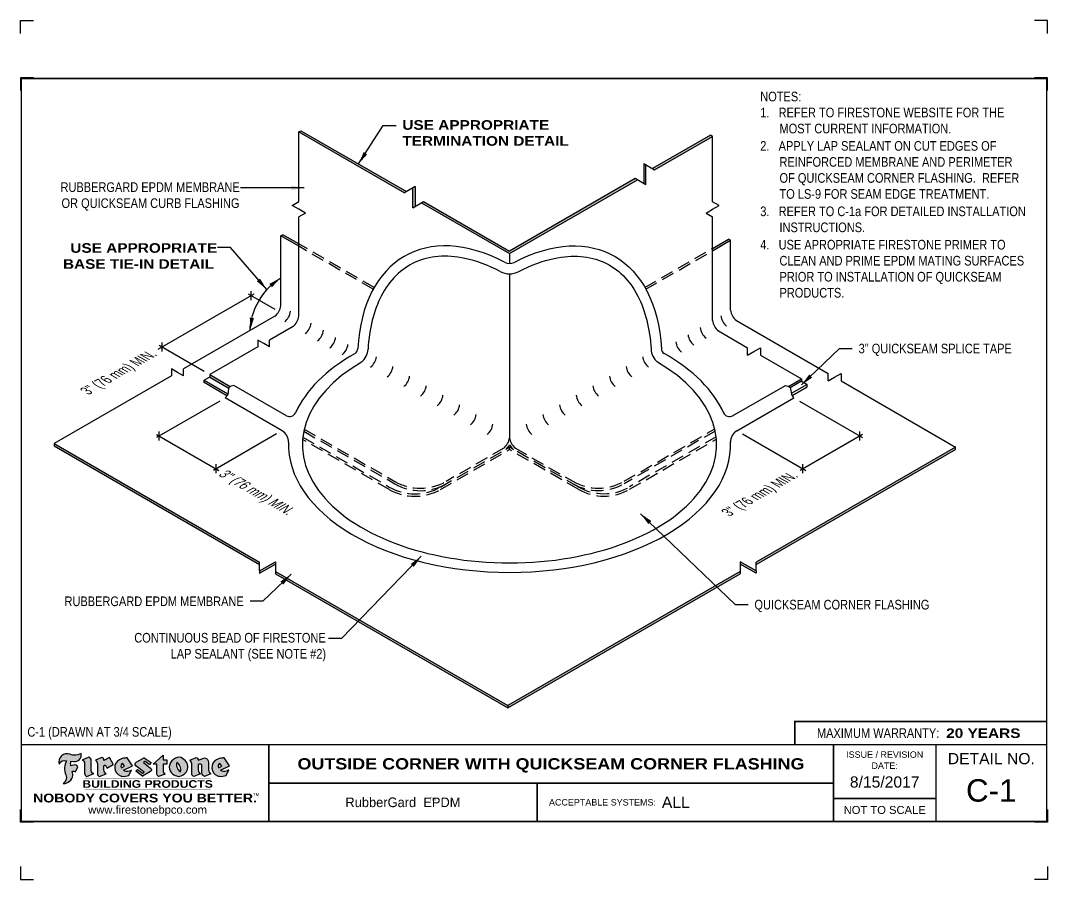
# Model space of a CAD drawing. Header units: inches. Extents: x 99.4 to 119.5, y -186.4 to -169.7.
import ezdxf
from ezdxf.enums import TextEntityAlignment as Align

# ---------------------------------------------------------------- set-up
doc = ezdxf.new("R2010")
doc.units = ezdxf.units.IN
doc.header["$MEASUREMENT"] = 0
doc.linetypes.add('HIDDEN', pattern=[0.375, 0.25, -0.125])
doc.layers.get('0').update_dxf_attribs({"linetype": 'CONTINUOUS'})
doc.layers.get('DEFPOINTS').update_dxf_attribs({"linetype": 'CONTINUOUS'})
for name, color, linetype in [('FSBP-ANNO-NOTE', 7, 'CONTINUOUS'), ('FSBP-MEMBRANE', 7, 'CONTINUOUS'), ('FSBP-SEALANTS', 1, 'CONTINUOUS'), ('FSBP-TTLB', 7, 'CONTINUOUS'), ('FSBP-TTLB-BORDER', 7, 'CONTINUOUS'), ('FSBP-TTLB-TEXT', 7, 'CONTINUOUS')]:
    doc.layers.add(name, color=color, linetype=linetype)
doc.styles.add('FSBP_ARIAL', font='arial.ttf')
doc.styles.add('FSBP_ARIAL_BOLD', font='')
doc.styles.add('FSBP_ARIAL_NAR', font='ARIALN.TTF')
doc.styles.add('FSBP_BANKGOTHIC', font='bgothm.ttf')
doc.styles.get('FSBP_ARIAL_BOLD').set_extended_font_data('Arial Black')
doc.dimstyles.new('FSBP-LEADER', dxfattribs={"dimtxt": 0.1875, "dimasz": 0.25, "dimexe": 0.0625, "dimexo": 0.125, "dimgap": 0.125, "dimtad": 0, "dimtih": 1, "dimtoh": 1, "dimdec": 4, "dimzin": 0, "dimdsep": 46, "dimlunit": 4, "dimtxsty": 'FSBP_ARIAL_NAR', "dimcen": 0.09375, "dimclrd": 256, "dimclre": 256, "dimclrt": 256, "dimadec": 0, "dimazin": 0, "dimtfac": 1, "dimtdec": 4, "dimtofl": 0, "dimtmove": 0, "dimatfit": 3, "dimfxl": 0, "dimtolj": 1, "dimtzin": 0, "dimlwd": -1, "dimlwe": -1, "dimarcsym": 0})

# ---------------------------------------------------------------- blocks, each defined once
blk = doc.blocks.new('TTLB-EPDM_1')
at = {"layer": 'FSBP-TTLB-TEXT'}
h = blk.add_hatch(color=1, dxfattribs=at)
edge = h.paths.add_edge_path()
edge.add_arc((1.037309769669573, -0.1982514792917306), 0.1319107607348553, 264.0410451462098, 370.3106169565175)
edge.add_arc((1.027551646585694, 0.1214293576525799), 0.3273056962876235, 270.05058356628535, 295.23459397187514, ccw=False)
edge.add_arc((1.022801957313345, -0.06680179986895154), 0.1391656561713503, 249.3281275763668, 272.0749124149863, ccw=False)
edge.add_line((0.9736743133014443, -0.1970076156048179), (0.9474927838574558, -0.1852745150568325))
edge.add_arc((0.8939498971398288, -0.3394262635682071), 0.1631857907024099, 70.84590087378872, 194.3325259843273)
edge.add_arc((0.8444260109029493, -0.4259936440910768), 0.1179914261095279, 70.96950098067128, 156.9641407594482, ccw=False)
edge.add_arc((1.153141409296894, -0.4684497516079468), 0.3110405457095052, 150.3231137483159, 203.2084295854517)
edge.add_arc((0.7562495500622943, -0.6412608153899899), 0.1218587156617311, 0.8849157075190988, 24.34668939894999, ccw=False)
edge.add_arc((0.7493781665697374, -0.6475258110744375), 0.1289731377238325, -58.36655102076742, 3.6216782311386737, ccw=False)
edge.add_arc((0.8256699029544474, -0.5792158350996106), 0.1783301886510354, 267.2205474105585, 354.1381621173521)
edge.add_arc((0.7903121048625305, -0.6011409294291745), 0.212787892960859, 0.9996158580669322, 21.00503380861244)
edge.add_arc((1.01880712263941, -0.5666691048185161), 0.05136395668415847, 40.82117713173261, 125.52727787225791, ccw=False)
edge.add_line((1.057676976260041, -0.5330924682126437), (1.102776947655911, -0.4308018311949837))
edge.add_arc((1.040858222524664, -0.4699705673995949), 0.07326744446031509, 32.31675181867256, 66.31481236598174)
edge.add_arc((1.032262518825329, -0.5063316993097662), 0.1102246948011782, 69.8179132332389, 125.254734720681)
edge.add_arc((1.127708877207287, -0.368959353531244), 0.1659710644737306, 164.1569669952081, 196.5811013160487, ccw=False)
edge.add_line((0.9680425188342383, -0.3236487780942383), (1.023615334387159, -0.3294494641845773))
h = blk.add_hatch(color=1, dxfattribs=at)
edge = h.paths.add_edge_path()
edge.add_line((1.275239419159561, -0.6223407783464694), (1.415345367376062, -0.5660418822574371))
edge.add_arc((1.421019305783958, -0.5090099247487757), 0.05731350411836949, 181.9717871001989, 264.31851000495806, ccw=False)
edge.add_line((1.363739737527226, -0.5109819325197265), (1.363412352251203, -0.3102363679013962))
edge.add_arc((1.294263659668751, -0.3103491388303989), 0.06914878453844908, 0.0934405599591014, 72.42834396969012)
edge.add_line((1.315139561173908, -0.2444268274366692), (1.186839444240604, -0.3024209471341379))
edge.add_arc((1.175246268095289, -0.3585110609420917), 0.05727567197445628, -0.017399788185912257, 78.322067691347, ccw=False)
edge.add_line((1.232521937428658, -0.3585284546236807), (1.232574268422297, -0.555126496687123))
edge.add_arc((1.305699496415486, -0.5558575689677219), 0.07312888236350451, 179.4272023230205, 245.3845503102953)
h = blk.add_hatch(color=1, dxfattribs=at)
edge = h.paths.add_edge_path()
edge.add_line((1.792026821926584, -0.3839679064720229), (1.722158956877934, -0.2518542302253621))
edge.add_arc((1.720119655279638, -0.2529327078887852), 0.002306916790721817, 27.87197133405656, 117.3766794470751)
edge.add_line((1.719058846382097, -0.250884159729182), (1.610638460368705, -0.3070279753467702))
edge.add_arc((1.547088841662962, -0.3061026658494403), 0.06355635479880145, 359.165808011073, 425.8793658831422)
edge.add_line((1.573061729235633, -0.2480956029480268), (1.446879247402876, -0.3051325108639702))
edge.add_arc((1.407812067100189, -0.370357133046621), 0.07602957263902092, -3.441403975725109, 59.07992244284969, ccw=False)
edge.add_line((1.483704536400296, -0.3749210150788969), (1.483704536400296, -0.5723838140635706))
edge.add_arc((1.54053746518044, -0.568254406115083), 0.05698275005415228, 184.1557352478595, 255.3066498366543)
edge.add_line((1.526084036778343, -0.6233736605654059), (1.657291340682093, -0.570650514527486))
edge.add_arc((1.688298576827198, -0.5021390388423987), 0.0752015358480571, 207.5160880841914, 245.649226723163, ccw=False)
edge.add_arc((1.721050197024907, -0.4914488168456328), 0.1093332836229113, 179.4823365255141, 204.5537900001094, ccw=False)
edge.add_line((1.611721375809452, -0.4904610114968335), (1.611721375809452, -0.4126404716788983))
edge.add_arc((1.628589765097195, -0.414159299036043), 0.01693662875851176, 28.356188110622725, 174.8549701683585, ccw=False)
edge.add_arc((1.627340435522395, -0.4197189881350504), 0.02111886817708033, 22.216893572439517, 40.10213956426492, ccw=False)
edge.add_line((1.646891420738257, -0.4117336534413738), (1.666638796144639, -0.4549750258192233))
edge.add_arc((1.668737246926742, -0.4540167099035481), 0.002306916790685496, 204.545128184284, 299.6323508190091)
edge.add_line((1.669877862091766, -0.4560219186518992), (1.791128135493295, -0.3870515928837648))
edge.add_line((1.791128135493295, -0.3870515928837648), (1.792026821926584, -0.3839679064720229))
h = blk.add_hatch(color=1, dxfattribs=at)
h.paths.add_polyline_path([(2.063388732080512, -0.2583237030618903, 0.02524281661523788), (2.025024361750752, -0.2610532129309178, 0.1213611957758757), (1.901773912052249, -0.3008158885520373, 0.6151668103976068), (1.93274136141747, -0.6099060679591872, 0.05306812109568645), (1.967936229862175, -0.617865745600497, 0.1150932231766138), (2.099126721549737, -0.5994933789882708), (2.151195569562105, -0.4944891916583316, -0.08755405562188731), (2.104230609512001, -0.5187113292177372, -0.265591761123442), (1.992692314386659, -0.5010701623316862), (2.165347897647223, -0.4141184325909109, 0.4518949533370738), (2.166222728871162, -0.4107679608846269)])
h.paths.add_polyline_path([(2.014217313945437, -0.4188965037300676), (1.951113654018855, -0.4515330109460507, -0.3720533890450154), (1.973177450672722, -0.3607130665457561)], flags=16)
h = blk.add_hatch(color=1, dxfattribs=at)
edge = h.paths.add_edge_path()
edge.add_arc((2.260407392426802, -0.3775796671688782), 0.04152450223225729, 123.20805433950699, 232.2027298779723, ccw=False)
edge.add_line((2.237665217914071, -0.3428366421988329), (2.393535971665983, -0.2540943745380986))
edge.add_arc((2.394677353533142, -0.2560991469722482), 0.002306916790741334, 55.64644466176611, 119.65426054492559, ccw=False)
edge.add_line((2.395979141996861, -0.2541946229174954), (2.531809646140459, -0.3470380726374032))
edge.add_arc((2.530468902927946, -0.3489153772789875), 0.002306916790700397, -42.731101238422525, 54.4661353739603, ccw=False)
edge.add_line((2.532163440279987, -0.3504807552658491), (2.498457913851155, -0.3869673252714421))
edge.add_arc((2.496763376499139, -0.3854019472845934), 0.002306916790672934, 233.7527076894875, 317.26889876138785, ccw=False)
edge.add_line((2.495399362263356, -0.38726241234572), (2.413849913492982, -0.3274738082119626))
edge.add_arc((2.412485899257181, -0.3293342732731342), 0.002306916790720064, 53.75270768979358, 124.4135619297835)
edge.add_line((2.41118211687575, -0.3274311136421062), (2.382933981293377, -0.346782838468144))
edge.add_arc((2.38423776367478, -0.3486859980991606), 0.002306916790694898, 124.4135619293799, 231.8459020253626)
edge.add_line((2.382812599816248, -0.3505000469010184), (2.519899969301207, -0.4581994452042721))
edge.add_arc((2.494247019847682, -0.4908523236374461), 0.04152450223225742, -55.21225898295222, 51.84590202520428, ccw=False)
edge.add_line((2.517938320565804, -0.5249552055672808), (2.364434947484597, -0.6179520922513717))
edge.add_arc((2.36323960192349, -0.6159790200102006), 0.002306916790726996, 233.2955624372927, 301.20872157023314, ccw=False)
edge.add_line((2.361860787187538, -0.6178285429225383), (2.231266621301074, -0.5204709167214361))
edge.add_arc((2.232647938930649, -0.5186232623475259), 0.002306916790697672, 135.5134179846393, 233.21798691998708, ccw=False)
edge.add_line((2.231002150870836, -0.5170067083764565), (2.262839375599356, -0.4845937328397696))
edge.add_arc((2.264485163659225, -0.4862102868108537), 0.002306916790748497, 53.0352839999411, 135.513417985369, ccw=False)
edge.add_line((2.265872365996302, -0.4843670465239001), (2.361834678328762, -0.5565872257804898))
edge.add_arc((2.363221880665761, -0.5547439854936304), 0.002306916790627066, 233.0352840000685, 302.2362632414394)
edge.add_line((2.36445241715569, -0.5566953042850713), (2.39428499383348, -0.5378823484768844))
edge.add_arc((2.393054457343549, -0.5359310296853765), 0.002306916790685166, 302.2362632406177, 412.2027298768422)
edge.add_line((2.394468296066179, -0.5341081404551886), (2.234958295420142, -0.4103916733127022))
h = blk.add_hatch(color=1, dxfattribs=at)
edge = h.paths.add_edge_path()
edge.add_line((2.763460561272041, -0.2072496393923444), (2.763460561272041, -0.2969520779963801))
edge.add_arc((2.765767478062699, -0.2969520779963943), 0.00230691679065842, 179.9999999996471, 269.9999999996471)
edge.add_line((2.765767478062685, -0.2992589947870528), (2.835417693520355, -0.2992589947870528))
edge.add_arc((2.835417693520355, -0.3015659115777538), 0.002306916790701052, 0, 90, ccw=False)
edge.add_line((2.837724610311056, -0.3015659115777538), (2.837724610311056, -0.3790761307453892))
edge.add_arc((2.83541769352037, -0.3790761307453749), 0.002306916790686842, 269.99999999964706, 359.99999999964706, ccw=False)
edge.add_line((2.835417693520355, -0.3813830475360618), (2.765767478062685, -0.3813830475360618))
edge.add_arc((2.765767478062699, -0.3836899643267202), 0.00230691679065842, 90.00000000035294, 180.0000000003529)
edge.add_line((2.763460561272041, -0.3836899643267344), (2.763460561272041, -0.5033995910642801))
edge.add_arc((2.836735953378943, -0.5071368822038516), 0.07337063740681413, 177.0802527808789, 245.3249543133826)
edge.add_line((2.806105814540615, -0.5738080530967267), (2.674529557384915, -0.6226036013049594))
edge.add_arc((2.708610405062069, -0.564298408791804), 0.06753517344606039, 177.0345319916277, 239.6926428024901, ccw=False)
edge.add_line((2.641165668230087, -0.560804539009709), (2.641165668230087, -0.3836899643267344))
edge.add_arc((2.638858751439429, -0.3836899643267202), 0.00230691679065842, 359.9999999996471, 449.999999999647)
edge.add_line((2.638858751439443, -0.3813830475360618), (2.572857950769389, -0.3813830475360618))
edge.add_line((2.572857950769389, -0.3813830475360618), (2.763460561272041, -0.2072496393923444))
h = blk.add_hatch(color=1, dxfattribs=at)
edge = h.paths.add_edge_path(flags=16)
edge.add_arc((2.940363509127394, -0.4847985213681437), 0.1684614578629418, 344.5558804047865, 417.0140046669545)
edge.add_arc((3.194458079644619, -0.3883534532477785), 0.1684614578629414, 164.5558804047864, 237.0140046669546)
edge = h.paths.add_edge_path()
edge.add_arc((3.069375116502199, -0.4399344555144872), 0.1828726885096673, 136.0914512150047, 191.213418978326)
edge.add_arc((3.064939550433406, -0.4318234379590333), 0.1803148804748503, 194.0167254156723, 240.6663730831859)
edge.add_arc((3.098047041778981, -0.3845058757092554), 0.2378525180183701, 239.2975390661776, 264.2889872773176)
edge.add_arc((3.04884478212623, -0.4190232383793012), 0.203760689247156, 277.1986764832036, 326.503572961274)
edge.add_arc((3.077739326803546, -0.4341046616465112), 0.171374865791709, 325.3768876809902, 406.3828327799087)
edge.add_arc((3.011839488065919, -0.4896144380417797), 0.2571945645850002, 44.28462553519766, 73.82901434867304)
edge.add_arc((3.117152499586992, -0.4983433120546693), 0.2579560664039132, 97.50292863483666, 134.1039137579027)
h = blk.add_hatch(color=1, dxfattribs=at)
edge = h.paths.add_edge_path()
edge.add_line((3.322690228557462, -0.5721896537377091), (3.322690228557462, -0.3749210150788969))
edge.add_arc((3.246797759257384, -0.3703571330465745), 0.076029572638996, 356.5585960242387, 419.0799224428129)
edge.add_line((3.285864939560099, -0.3051325108639702), (3.412047421392799, -0.2480956029480268))
edge.add_arc((3.386074533820159, -0.3061026658494941), 0.06355635479883807, 0.3962622833877276, 65.87936588318718, ccw=False)
edge.add_line((3.449629368605429, -0.3056631084210863), (3.580526418688805, -0.2593848434574539))
edge.add_arc((3.555744121700958, -0.3530904070730321), 0.09692726601172152, 2.366977007666776, 75.18615851992018, ccw=False)
edge.add_line((3.652588689330287, -0.3490873311063041), (3.652588689330287, -0.4883770011386872))
edge.add_arc((3.761877549389556, -0.4914934052703811), 0.1093332836229047, 178.3666365323574, 204.5537900000422)
edge.add_arc((3.729125929191727, -0.5021836272670953), 0.07520153584796169, 207.5160880841711, 245.2240541443093)
edge.add_line((3.697611150971852, -0.5704631245385627), (3.572585913552643, -0.6207021253773775))
edge.add_arc((3.59534718600759, -0.5526356419907701), 0.07177131519198746, 180.3328587115751, 251.51018566665869, ccw=False)
edge.add_line((3.523577081955409, -0.5530525936986663), (3.523577081955409, -0.4153032515383615))
edge.add_arc((3.486319529276879, -0.4148773504126441), 0.0372599868942854, 359.3450650296066, 449.0500281941028)
edge.add_arc((3.482769874121713, -0.4419622099033496), 0.06447454900600783, 86.29402372314017, 119.8211331593848)
edge.add_line((3.450707067966732, -0.3860252459975726), (3.450707067966732, -0.4904610114968335))
edge.add_arc((3.560035889182251, -0.491448816845647), 0.1093332836229751, 179.4823365255069, 204.5537900001023)
edge.add_arc((3.527284268984408, -0.5021390388424952), 0.07520153584796385, 207.5160880841699, 245.6492267231416)
edge.add_line((3.496277032839316, -0.570650514527486), (3.365069728935509, -0.6233736605654059))
edge.add_arc((3.37950248606194, -0.5682868177318081), 0.05694615642555727, 183.9298782390169, 255.318496325343, ccw=False)
h = blk.add_hatch(color=1, dxfattribs=at)
h.paths.add_polyline_path([(3.957695472291277, -0.2583237030618903, 0.02524281661523822), (3.919331101961575, -0.2610532129309178, 0.1085638477195505), (3.807890832595604, -0.2939221658134414, 0.6425897848490651), (3.827048101628293, -0.6099060679591872, 0.05306812109569052), (3.862242970072884, -0.617865745600497, 0.1150932231766133), (3.993433461760503, -0.5994933789882708), (4.045502309772871, -0.4944891916583316, -0.08755405562189084), (3.998537349722767, -0.5187113292177372, -0.2655917611234366), (3.886999054597368, -0.5010701623316862), (4.059654637857989, -0.4141184325909109, 0.4518949533370731), (4.060529469081928, -0.4107679608846269)])
h.paths.add_polyline_path([(3.90852405415626, -0.4188965037300676), (3.845420394229677, -0.4515330109460507, -0.3720533890450147), (3.867484190883488, -0.3607130665457561)], flags=16)
at = {"layer": 'DEFPOINTS', "linetype": 'Continuous', "ltscale": 1.75}
for points in [[(-0.015625, 13.88083333333333), (-0.015625, 14.13083333333333), (0.234375, 14.13083333333333)], [(20.01562500000003, 13.88083333333333), (20.01562500000003, 14.13083333333333), (19.76562500000003, 14.13083333333333)], [(-0.015625, -2.380833333333342), (-0.015625, -2.630833333333342), (0.234375, -2.630833333333342)], [(20.01562500000003, -2.380833333333342), (20.01562500000003, -2.630833333333342), (19.76562500000003, -2.630833333333342)]]:
    blk.add_lwpolyline(points, dxfattribs=at)
at = {"layer": 'DEFPOINTS', "color": 1}
for points in [[(0.234375, 13.015625), (-0.015625, 13.015625), (-0.015625, 12.765625)], [(20.015625, 12.765625), (20.015625, 13.015625), (19.765625, 13.015625)], [(0.234375, -1.515625), (-0.015625, -1.515625), (-0.015625, -1.265625)], [(20.015625, -1.265625), (20.015625, -1.515625), (19.765625, -1.515625)]]:
    blk.add_lwpolyline(points, dxfattribs=at)
at = {"layer": 'FSBP-TTLB', "const_width": 0.03125}
blk.add_lwpolyline([(15.09028770518938, 0), (20, 0), (20, 0.4512598240669945), (15.09028770518938, 0.4512598240669945)], close=True, dxfattribs=at)
for points in [[(0, 0), (0, -1.5), (20, -1.5), (20, 0), (0, 0)], [(4.825208527206769, 0), (4.825208527206769, -0.75)], [(15.84028770518938, 0), (15.84028770518938, -1.5)], [(17.84110496735593, 0), (17.84110496735593, -1.5)], [(20, 0), (20, -1.5)], [(4.825208527206769, -0.75), (15.84028770518938, -0.75)], [(4.825208527206769, -0.75), (4.825208527206769, -1.5)], [(15.84028770518938, -1.048740175933006), (17.84110496735593, -1.048740175933006)]]:
    blk.add_lwpolyline(points, dxfattribs=at)
at = {"layer": 'FSBP-TTLB-BORDER', "const_width": 0.03125}
blk.add_lwpolyline([(20, 0), (20, 13), (0, 13), (0, 0)], dxfattribs=at)
at = {"layer": 'FSBP-TTLB-TEXT', "color": 1}
blk.add_line((0.7358432058323388, -0.379822754145593), (0.7358432058323388, -0.379822754145593), dxfattribs=at)
for points in [[(1.023615323725323, -0.3294494630716969, 0.5000510906601082), (1.167090420776901, -0.1746414942047778, -0.1103304102359608), (1.027840608309816, -0.2058762110801382, -0.09957876667165425), (0.9736743133014443, -0.1970076156048179), (0.9474927838574558, -0.1852745150568325, 0.5978159689075124), (0.7358432058323388, -0.379822754145593, -0.3938834584182213), (0.8828996422548698, -0.3144510229727047, 0.2349406564350952), (0.86727108227484, -0.5910237178633082, -0.1027304183841549), (0.8780937320133262, -0.6393788197974146, -0.2772692352614086), (0.8170223912655956, -0.7573362346216896, 0.3985429150902959), (1.003067614090241, -0.5974286950643517, 0.0875124847930418), (0.9889600163401155, -0.5248671157293501, -0.3874031597924062), (1.057676976260041, -0.5330924682126437), (1.102776947655911, -0.4308018311949837, 0.1494423498871741), (1.07029056398062, -0.4028746979725923, 0.2467195073738216), (0.9686394281704906, -0.4163228904100862, -0.1424285161541127), (0.9680425188342383, -0.3236487780942383), (1.023615334387159, -0.3294494641845773)], [(2.166222728871162, -0.4107679608846269), (2.063388732080512, -0.2583237030618903, 0.02524281661523788), (2.025024361750752, -0.2610532129309178, 0.1085638477195265), (1.913584092384895, -0.2939221658134414, 0.6425897848491228), (1.93274136141747, -0.6099060679591872, 0.05306812109568648), (1.967936229862175, -0.617865745600497, 0.1150932231766137), (2.099126721549737, -0.5994933789882708), (2.151195569562105, -0.4944891916583316, -0.0875540556218873), (2.104230609512001, -0.5187113292177372, -0.2655917611234418), (1.992692314386659, -0.5010701623316862), (2.165347897647223, -0.4141184325909109)], [(2.763460561272041, -0.2072496393923444), (2.763460561272041, -0.2969520779963801, 0.4142135623730958), (2.765767478062685, -0.2992589947870528), (2.835417693520355, -0.2992589947870528, -0.414213562373095), (2.837724610311056, -0.3015659115777538), (2.837724610311056, -0.3790761307453892, -0.4142135623730938), (2.835417693520355, -0.3813830475360618), (2.765767478062685, -0.3813830475360618, 0.4142135623730958), (2.763460561272041, -0.3836899643267344), (2.763460561272041, -0.5033995910642801, 0.3068985753588853), (2.806105814540615, -0.5738080530967267), (2.674529557384915, -0.6226036013049594, -0.2804194150632976), (2.641165668230087, -0.560804539009709), (2.641165668230087, -0.3836899643267344, 0.414213562373095), (2.638858751439443, -0.3813830475360618), (2.572857950769389, -0.3813830475360618), (2.763460561272041, -0.2072496393923444)], [(4.060529469081928, -0.4107679608846269), (3.957695472291277, -0.2583237030618903, 0.02524281661523788), (3.919331101961575, -0.2610532129309178, 0.1085638477195265), (3.807890832595604, -0.2939221658134414, 0.6425897848491228), (3.827048101628293, -0.6099060679591872, 0.05306812109568648), (3.862242970072884, -0.617865745600497, 0.1150932231766137), (3.993433461760503, -0.5994933789882708), (4.045502309772871, -0.4944891916583316, -0.0875540556218873), (3.998537349722767, -0.5187113292177372, -0.2655917611234418), (3.886999054597368, -0.5010701623316862), (4.059654637857989, -0.4141184325909109)], [(4.059654637857989, -0.4141184325909109, 0.4518949533370731), (4.060529469081928, -0.4107679608846269, 0.4518949533370731)]]:
    blk.add_lwpolyline(points, format="xyb", dxfattribs=at)
for points in [[(1.275239419159561, -0.6223407783464694), (1.415345367376062, -0.5660418822574371, -0.3756100036733062), (1.363739737527226, -0.5109819325197265), (1.363412352251203, -0.3102363679013962, 0.3265360292958048), (1.315139561173908, -0.2444268274366692), (1.186839444240604, -0.3024209471341379, -0.3557863980845349), (1.232521937428658, -0.3585284546236807), (1.232574268422297, -0.555126496687123, 0.2960110723418457)], [(1.792026821926584, -0.3839679064720229), (1.722158956877934, -0.2518542302253621, 0.4116839150163434), (1.719058846382097, -0.250884159729182), (1.610638460368705, -0.3070279753467702, 0.2996033003794034), (1.573061729235633, -0.2480956029480268), (1.446879247402876, -0.3051325108639702, -0.2797757560995365), (1.483704536400296, -0.3749210150788969), (1.483704536400296, -0.5723838140635706, 0.320828638474519), (1.526084036778343, -0.6233736605654059), (1.657291340682093, -0.570650514527486, -0.1679398621276611), (1.621603752698661, -0.5368819723450571, -0.1098333365370753), (1.611721375809452, -0.4904610114968335), (1.611721375809452, -0.4126404716788983, -0.743334502655012), (1.64349420176768, -0.4061152228778298, -0.07819791644735608), (1.646891420738257, -0.4117336534413738), (1.666638796144639, -0.4549750258192233, 0.4404648714563479), (1.669877862091766, -0.4560219186518992), (1.791128135493295, -0.3870515928837648)], [(1.951113654018855, -0.4515330109460507), (2.014217313945437, -0.4188965037300676), (1.973177450672722, -0.3607130665457561, 0.3720533890450154)], [(2.234958295420142, -0.4103916733127022, -0.5150044486718882), (2.237665217914071, -0.3428366421988329), (2.393535971665983, -0.2540943745380986, -0.2867822934100265), (2.395979141996861, -0.2541946229174954), (2.531809646140459, -0.3470380726374032, -0.4515027974650387), (2.532163440279987, -0.3504807552658491), (2.498457913851155, -0.3869673252714421, -0.3814439164929681), (2.495399362263356, -0.38726241234572), (2.413849913492982, -0.3274738082119626, 0.3184718635035665), (2.41118211687575, -0.3274311136421062), (2.382933981293377, -0.346782838468144, 0.5064094529656681), (2.382812599816248, -0.3505000469010184), (2.519899969301207, -0.4581994452042721, -0.5043597839115849), (2.517938320565804, -0.5249552055672808), (2.364434947484597, -0.6179520922513717, -0.3053163970316367), (2.361860787187538, -0.6178285429225383), (2.231266621301074, -0.5204709167214361, -0.4541703869768119), (2.231002150870836, -0.5170067083764565), (2.262839375599356, -0.4845937328397696, -0.3762644290664977), (2.265872365996302, -0.4843670465239001), (2.361834678328762, -0.5565872257804898, 0.3114700032088108), (2.36445241715569, -0.5566953042850713), (2.39428499383348, -0.5378823484768844, 0.520381097387146), (2.394468296066179, -0.5341081404551886)], [(2.937624918725987, -0.3131105398334029, 0.2452625673097023), (2.889993533867141, -0.4754966266250307, 0.2064059665179019), (2.976604338974084, -0.5890186876871866, 0.1094800500670344), (3.074378098474654, -0.6211778035979165, 0.2185147641853038), (3.218764944843201, -0.5314757029352819, 0.3689489483072479), (3.195959963110113, -0.3100352223135445, 0.1296305888694145), (3.0834694040758, -0.242595816912754, 0.1610736375384317)], [(3.10274193015772, -0.5296595419651595, 0.3271311138286319), (3.032079658614293, -0.3434924326507627, 0.3271311138286322)], [(3.322690228557462, -0.5721896537377091), (3.322690228557462, -0.3749210150788969, 0.2797757560995341), (3.285864939560099, -0.3051325108639702), (3.412047421392799, -0.2480956029480268, -0.2937618496109166), (3.449629368605429, -0.3056631084210863), (3.580526418688805, -0.2593848434574539, -0.3288760160581939), (3.652588689330287, -0.3490873311063041), (3.652588689330287, -0.4883770011386872, 0.114762897203527), (3.662431105063263, -0.536926560769686, 0.166032965990522), (3.697611150971852, -0.5704631245385627), (3.572585913552643, -0.6207021253773775, -0.3209557512194564), (3.523577081955409, -0.5530525936986663), (3.523577081955409, -0.4153032515383615, 0.4127061514896111), (3.48693727661589, -0.3776224848030694, 0.1473421876160361), (3.450707067966732, -0.3860252459975726), (3.450707067966732, -0.4904610114968335, 0.1098333365370753), (3.460589444855941, -0.5368819723450855, 0.1679398621276611), (3.496277032839316, -0.570650514527486), (3.365069728935509, -0.6233736605654059, -0.3219729545308964), (3.322690228557462, -0.5721896537377091, 29.1476284739)], [(3.845420394229677, -0.4515330109460507), (3.90852405415626, -0.4188965037300676), (3.867484190883488, -0.3607130665457561, 0.3720533890450154)]]:
    blk.add_lwpolyline(points, format="xyb", close=True, dxfattribs=at)
at = {"layer": 'FSBP-TTLB-TEXT'}
for points, const_width in [([(1.233926579809207, -0.6584455781731435), (3.691229482685259, -0.6584455781731577)], 0.0078125), ([(10.06152282927678, -0.75), (10.06152282927678, -1.5)], 0.03125), ([(1.233926579809207, -0.8761560960495984), (3.691229482685259, -0.8761560960495842)], 0.0078125)]:
    blk.add_lwpolyline(points, dxfattribs=dict(at, const_width=const_width))
at = {"layer": 'FSBP-TTLB-TEXT', "color": 1}
for centre, start, end in [((1.789987520328282, -0.3850463841354355), 299.6323508193319, 27.87197133380463), ((2.164310260790558, -0.412058050385383), 296.7304547840455, 34.00233684987403)]:
    blk.add_arc(centre, 0.00230691679068068, start, end, dxfattribs=at)
at = {"layer": 'FSBP-TTLB-TEXT', "style": 'FSBP_ARIAL_NAR'}
blk.add_text('MAXIMUM WARRANTY:', height=0.1875, dxfattribs=at).set_placement((17.90516569312837, 0.2256299120335257), align=Align.MIDDLE_RIGHT)
at = {"layer": 'FSBP-TTLB-TEXT'}
for s, height, style, p in [('ISSUE / REVISION', 0.125, 'FSBP_ARIAL', (16.84069633627263, -0.1938496373466023)), ('DETAIL NO.', 0.21875, 'FSBP_ARIAL', (18.92055248367797, -0.2724398367368792)), ('DATE:', 0.125, 'FSBP_ARIAL', (16.84069633627263, -0.409973105348854)), ('www.firestonebpco.com', 0.15625, 'FSBP_ARIAL', (2.462578031247233, -1.268657306740124)), ('RubberGard  EPDM', 0.1875, 'FSBP_BANKGOTHIC', (7.443365678241776, -1.125)), ('TM', 0.0625, 'FSBP_BANKGOTHIC', (8.023397742165457, -1.062518816683806)), ('NOT TO SCALE', 0.15625, 'FSBP_ARIAL', (16.84069633627263, -1.274370087966503))]:
    blk.add_text(s, height=height, dxfattribs=dict(at, style=style)).set_placement(p, align=Align.MIDDLE_CENTER)
at = {"layer": 'FSBP-TTLB-TEXT', "lineweight": 18, "style": 'FSBP_ARIAL_BOLD'}
blk.add_text('BUILDING PRODUCTS', height=0.1484375, dxfattribs=at).set_placement((2.462578031247233, -0.7673008371113639), align=Align.MIDDLE_CENTER)
at = {"layer": 'FSBP-TTLB-TEXT', "color": 1}
for s, height, style, p in [('NOBODY COVERS YOU BETTER.', 0.171875, 'FSBP_ARIAL_BOLD', (2.412604263603384, -1.041650450587369)), ('TM', 0.0625, 'FSBP_BANKGOTHIC', (4.576671173373001, -0.9725745042934193))]:
    blk.add_text(s, height=height, dxfattribs=dict(at, style=style)).set_placement(p, align=Align.MIDDLE_CENTER)
at = {"layer": 'FSBP-TTLB-TEXT', "style": 'FSBP_ARIAL'}
blk.add_text('ACCEPTABLE SYSTEMS:', height=0.125, dxfattribs=at).set_placement((10.29281281591562, -1.125), align=Align.MIDDLE_LEFT)
at = {"layer": 'FSBP-TTLB-TEXT'}
for tag, height, style, p in [('MAXIMUM_WARRANTY', 0.1875, 'FSBP_ARIAL_BOLD', (18.03987100774941, 0.2240244307510579)), ('ACCPT_SYSTEMS', 0.21875, 'FSBP_ARIAL', (12.49438170418193, -1.125))]:
    blk.add_attdef(tag, text='', height=height, dxfattribs=dict(at, style=style)).set_placement(p, align=Align.MIDDLE_LEFT)
for tag, height, style, p in [('DETAIL_DESCP_LINE_1', 0.21875, 'FSBP_ARIAL_BOLD', (10.33118450231211, -0.3736318192489421)), ('ISSUE_REV_DATE', 0.21875, 'FSBP_ARIAL', (16.84069633627263, -0.7282559425942452)), ('DETAIL_NUMBER', 0.4375, 'FSBP_ARIAL', (18.91941590748775, -0.8931630692489421))]:
    blk.add_attdef(tag, text='', height=height, dxfattribs=dict(at, style=style)).set_placement(p, align=Align.MIDDLE_CENTER)

msp = doc.modelspace()

# ---------------------------------------------------------------- hatches: boundary and pattern name
at = {"layer": 'FSBP-MEMBRANE'}
h = msp.add_hatch(color=256, dxfattribs=at)
h.paths.add_polyline_path([(108.9856482960158, -174.1730871039882), (107.3097133429022, -173.2054856076638), (107.2691184020998, -173.2289231076638), (108.9856482960159, -174.2199621039881), (111.479494158645, -172.7801395238816), (111.4388992178427, -172.7567020238817)])
h.paths.add_polyline_path([(111.606633472616, -172.8535434410275), (111.6472284134184, -172.8769809410275), (111.6472284134184, -172.6832981067359), (111.6472284134184, -172.4896152724444), (111.606633472616, -172.4661777724444)])
h.paths.add_polyline_path([(111.7743677273894, -172.5630191895902), (111.8149626681918, -172.5864566895902), (112.9462665190949, -171.9332981067359), (112.9056715782925, -171.9098606067359)])
h.paths.add_polyline_path([(107.1419790881288, -172.9149613562265), (107.1013841473264, -172.9383988562265), (107.1013841473264, -173.132081690518), (107.1013841473264, -173.3257645248095), (107.1419790881288, -173.3023270248095)])
h.paths.add_polyline_path([(104.9157605151776, -171.8233362981497), (104.8751655743752, -171.8467737981497), (106.9336498925529, -173.0352402733723), (106.9742448333554, -173.0118027733723)])
for points in [[(104.8751655743752, -174.0789195465071), (104.8751655743752, -174.0320445465071), (104.5639376948904, -173.8523570465072), (104.5233427540879, -173.8757945465072)], [(113.2980893393822, -173.9623188550931), (113.2574943985798, -173.9388813550931), (112.9462665190949, -174.118568855093), (112.946266519095, -174.165443855093)]]:
    msp.add_hatch(color=256, dxfattribs=at).paths.add_polyline_path(points)
h = msp.add_hatch(color=256, dxfattribs=at)
edge = h.paths.add_edge_path()
edge.add_line((103.1370298496311, -176.5824326750761), (103.1370298496311, -176.6293076750761))
edge.add_line((103.1370298496311, -176.6293076750761), (103.5088560277343, -176.8439816190958))
edge.add_spline(control_points=[(103.5088560277336, -176.8439816190971), (103.510523142692, -176.8405023572563), (103.5176044267423, -176.828502203689), (103.5289858237552, -176.8196781257876), (103.5387500958527, -176.8143659673711)], knot_values=[0.06583075985335092, 0.06583075985335092, 0.06583075985335092, 0.06583075985335092, 0.0787711346895673, 0.1132069202003327, 0.1132069202003327, 0.1132069202003327, 0.1132069202003327], degree=3, periodic=0)
edge.add_line((103.5387500958527, -176.8143659673711), (103.1370298496311, -176.5824326750761))
h = msp.add_hatch(color=256, dxfattribs=at)
edge = h.paths.add_edge_path()
edge.add_line((114.6797231367739, -176.7131304999388), (114.6797231367739, -176.6662554999386))
edge.add_line((114.6797231367738, -176.6662554999386), (114.4275929663594, -176.8118229216982))
edge.add_spline(control_points=[(114.4275929663594, -176.8118229216982), (114.4395178708262, -176.8176064773215), (114.4515191420775, -176.826123277307), (114.4591448214364, -176.8378719019109), (114.4602672194177, -176.8398334329045)], knot_values=[0.06014672811645703, 0.06014672811645703, 0.06014672811645703, 0.06014672811645703, 0.1002665453641163, 0.107936871351246, 0.107936871351246, 0.107936871351246, 0.107936871351246], degree=3, periodic=0)
edge.add_line((114.4602672194155, -176.8398334329009), (114.6797231367738, -176.7131304999388))
h = msp.add_hatch(color=256, dxfattribs=at)
h.paths.add_polyline_path([(104.4200466095407, -180.4219096826585), (104.4200466095407, -180.4687846826585), (108.9527334198624, -183.0857326327501), (108.9527334198624, -183.03885763275)])
h.paths.add_polyline_path([(104.4200466095407, -180.2813649368852), (104.4200466095407, -180.2344899368853), (104.1098240712931, -180.4135970028512), (104.1098240712931, -180.4604720028512)])
h.paths.add_polyline_path([(100.101630783486, -177.9286711430131), (100.101630783486, -177.9755461430132), (104.1098240712931, -180.2896776166926), (104.1098240712931, -180.2428026166926)])
h.paths.add_polyline_path([(113.4854202301841, -180.4687846826586), (113.4854202301841, -180.4219096826585), (108.9527334198624, -183.03885763275), (108.9527334198624, -183.0857326327501)])
h.paths.add_polyline_path([(113.485420230184, -180.2344899368853), (113.4854202301841, -180.2813649368852), (113.7956427684317, -180.4604720028512), (113.7956427684317, -180.4135970028512)])
h.paths.add_polyline_path([(117.6868864338312, -178.0430670389918), (117.6868864338312, -177.9961920389918), (113.7956427684317, -180.2428026166925), (113.7956427684317, -180.2896776166925)])

# ---------------------------------------------------------------- linework, layer by layer
at = {"layer": 'FSBP-ANNO-NOTE'}
for p, q in [((104.0003906961378, -175.0113680350764), (102.1227446810224, -176.0954274673457)), ((104.4150895786148, -175.3132945465072), (103.8921375206647, -175.0113680350764)), ((103.9462641084012, -175.1310063827247), (103.9462641084013, -174.9542296874281)), ((103.0287766741581, -176.5199326750761), (102.1540017959204, -176.0148811636452)), ((102.2081283836569, -176.1345195112935), (102.2081283836569, -175.9577428159969)), ((103.3321195376651, -177.0992788883694), (102.0996565532684, -177.8108417241767)), ((114.6391770575808, -177.0992788883694), (115.8716400419774, -177.8108417241767)), ((102.0996565532684, -177.7483417241767), (103.3169127870518, -178.4511249384243)), ((102.1537831410049, -177.867980071825), (102.1537831410049, -177.6912033765283)), ((104.4411225959755, -177.739562102617), (103.2086596115788, -178.4511249384243)), ((113.5301739992703, -177.739562102617), (114.762636983667, -178.4511249384243)), ((115.8716400419774, -177.7483417241767), (114.654383808194, -178.4511249384243)), ((115.8175134542409, -177.867980071825), (115.8175134542409, -177.6912033765283)), ((103.2627861993154, -178.5082632860726), (103.2627861993154, -178.331486590776)), ((114.7085103959304, -178.5082632860726), (114.7085103959304, -178.331486590776))]:
    msp.add_line(p, q, dxfattribs=at)
for points in [[(104.5233427540879, -174.6937407158599, 0, 0.08203125, 0), (104.3246414706813, -174.8453969600199, 0.08203125, 0.08203125, 0)], [(103.9257906377431, -175.7207914217256, 0, 0.08203125, 0), (103.9597751480374, -175.4731487972035, 0.08203125, 0.08203125, 0)]]:
    msp.add_lwpolyline(points, format="xyseb", dxfattribs=at)
at = {"layer": 'FSBP-ANNO-NOTE', "extrusion": (0, 0, -1)}
msp.add_ellipse((104.516506144695, -175.3797416647805), major_axis=(0.4176989407177826, 0.7234757875909127), ratio=0.5773502691896758, start_param=3.926990816999116, end_param=5.509360840329163, dxfattribs=at)
at = {"layer": 'FSBP-MEMBRANE'}
for p, q in [((104.8751655743752, -171.8467737981497), (104.9157605151776, -171.8233362981497)), ((104.8751655743752, -171.8467737981497), (106.9336498925529, -173.0352402733723)), ((104.8751655743752, -173.2054465038271), (104.8751655743752, -171.8467737981497)), ((104.9157605151776, -171.8233362981497), (106.9742448333554, -173.0118027733723)), ((112.9056715782925, -171.9098606067359), (111.7743677273894, -172.5630191895902)), ((111.8149626681918, -172.5864566895902), (112.9462665190949, -171.9332981067359)), ((112.9462665190949, -171.9332981067359), (112.9056715782925, -171.9098606067359)), ((112.9462665190949, -173.2088184040529), (112.9462665190949, -171.9332981067359)), ((111.606633472616, -172.4661777724444), (111.8149626681918, -172.5864566895902)), ((111.606633472616, -172.4661777724444), (111.606633472616, -172.8535434410275)), ((111.6472284134184, -172.8769809410275), (111.6472284134184, -172.4896152724444)), ((111.4388992178427, -172.7567020238817), (108.9856482960158, -174.1730871039881)), ((108.9856482976229, -174.2199621030603), (111.4794941586449, -172.7801395238817)), ((111.6472284134184, -172.8769809410275), (111.4388992178427, -172.7567020238817)), ((107.1419790881288, -172.9149613562265), (106.9336498925529, -173.0352402733723)), ((107.1013841473264, -173.3257645248095), (107.1013841473264, -172.9383988562265)), ((107.1419790881288, -172.9149613562265), (107.1419790881288, -173.3023270248096)), ((104.7456273610831, -173.2802354261417), (104.8751655743752, -173.2054465038271)), ((107.1013841473264, -173.3257645248095), (107.3097133429022, -173.2054856076638)), ((107.2691184020998, -173.2289231076638), (108.9856482976229, -174.219962104916)), ((107.3097133429023, -173.2054856076638), (108.9856482960158, -174.1730871039882)), ((113.07352999834, -173.282294008053), (112.9462665190949, -173.2088184040529)), ((104.8751655743752, -173.3550243484563), (104.7456273610831, -173.2802354261417)), ((105.0047037876673, -173.4298132707708), (104.8751655743752, -173.3550243484563)), ((105.0047037876673, -173.4298132707708), (104.8751655743752, -173.5046021930854)), ((112.8190030398498, -173.4292452160534), (112.9462665190949, -173.3557696120532)), ((112.8190030398498, -173.4292452160534), (112.946266519095, -173.5027208200535)), ((112.9462665190949, -173.3557696120532), (113.07352999834, -173.282294008053)), ((104.8751655743751, -175.4409216564227), (104.8751655743752, -173.5046021930854)), ((112.9462665190949, -175.5274459668648), (112.9462665190949, -173.5027208200535)), ((104.5233427540879, -173.8757945465072), (104.5639376948903, -173.8523570465072)), ((104.8751655743752, -174.032044546507), (104.5639376948903, -173.8523570465072)), ((104.5233427540879, -175.2377966564226), (104.5233427540879, -173.8757945465072)), ((104.8751655743752, -174.0789195465071), (104.5233427540879, -173.8757945465072)), ((112.946266519095, -174.118568855093), (113.2574943985798, -173.9388813550931)), ((112.9462665190949, -174.165443855093), (113.2980893393822, -173.9623188550931)), ((113.2980893393822, -173.9623188550931), (113.2574943985798, -173.9388813550931)), ((113.2980893393822, -175.3243209528871), (113.2980893393822, -173.9623188550931)), ((104.4101792892281, -175.4411295034064), (102.6233141832711, -176.4727765533362)), ((104.7620021095154, -175.6442545034063), (104.3056097945372, -175.907752729315)), ((113.4112528058496, -175.5276538129206), (115.198117910199, -176.5593008619222)), ((113.059429975794, -175.7307788072807), (113.6255136127821, -176.0576073474796)), ((104.0765719252326, -176.0399878048127), (103.1370298496311, -176.5824326750761)), ((104.1910908598849, -175.9738702670638), (104.0765719252326, -175.907752729315)), ((104.0765719252326, -175.907752729315), (104.0765719252326, -176.0399878048127)), ((104.3056097945372, -176.0399878048127), (104.1910908598849, -175.9738702670638)), ((104.3056097945372, -176.0399878048127), (104.3056097945372, -175.907752729315)), ((113.6255136127821, -176.2047538362334), (113.6255136127821, -176.0576073474796)), ((113.7529462101206, -176.1311805918565), (113.880378807459, -176.0576073474796)), ((113.880378807459, -176.0576073474796), (113.8803788074591, -176.2047538362334)), ((113.6255136127821, -176.2047538362334), (113.7529462101206, -176.1311805918565)), ((113.8803788074591, -176.2047538362335), (114.6797231367738, -176.6662554999386)), ((102.5087952486188, -176.538894091085), (102.3942763139665, -176.4727765533362)), ((102.3942763139665, -176.4727765533362), (102.3942763139665, -176.6050116288338)), ((102.6233141832711, -176.6050116288338), (102.6233141832711, -176.4727765533362)), ((102.3942763139665, -176.6050116288338), (100.1016307834859, -177.9286711430132)), ((102.6233141832711, -176.6050116288338), (102.5087952486188, -176.538894091085)), ((103.1370298496311, -176.6293076750761), (103.0287766741581, -176.6918076750761)), ((103.1370298496311, -176.5824326750761), (103.1370298496311, -176.6293076750761)), ((103.1370298496311, -176.6293076750761), (103.5088560277241, -176.8439816190898)), ((114.6797231367739, -176.6662554999386), (114.6797231367739, -176.7131304999388)), ((115.198117910199, -176.7064473506759), (115.198117910199, -176.5593008619222)), ((115.198117910199, -176.7064473506759), (115.3255505075375, -176.632874106299)), ((115.3255505075375, -176.632874106299), (115.4529831048759, -176.5593008619222)), ((115.4529831048759, -176.5593008619222), (115.452983104876, -176.7064473506759)), ((103.0287766741581, -176.6918076750761), (103.4903279606516, -176.958284434578)), ((103.0287766741581, -176.7386826750763), (103.0287766741581, -176.6918076750761)), ((103.4734945144677, -176.9954406398925), (103.0287766741581, -176.7386826750763)), ((114.6797231367738, -176.7131304999388), (114.4602672194459, -176.8398334328833)), ((114.7879763122469, -176.7756304999388), (114.4798195692093, -176.9535448784841)), ((114.4953111091725, -176.9914758337163), (114.7879763122469, -176.8225054999388)), ((114.6797231367738, -176.7131304999388), (114.7879763122469, -176.7756304999388)), ((114.7879763122469, -176.8225054999388), (114.7879763122469, -176.7756304999388)), ((115.452983104876, -176.7064473506759), (117.6868864338312, -177.9961920389918)), ((100.101630783486, -177.9286711430132), (104.1098240712931, -180.2428026166926)), ((100.101630783486, -177.9286711430132), (100.101630783486, -177.9755461430132)), ((100.101630783486, -177.9755461430132), (104.1098240712931, -180.2896776166926)), ((117.6868864338312, -177.9961920389918), (113.7956427684316, -180.2428026166925)), ((113.7956427684316, -180.2896776166926), (117.6868864338312, -178.0430670389919)), ((117.6868864338312, -178.0430670389919), (117.6868864338312, -177.9961920389918)), ((104.1098240712931, -180.4135970028512), (104.4200466095407, -180.2344899368853)), ((104.1098240712931, -180.4135970028512), (104.1098240712931, -180.2428026166926)), ((104.4200466095407, -180.2344899368853), (104.4200466095407, -180.4687846826583)), ((113.7956427684317, -180.4135970028512), (113.485420230184, -180.2344899368853)), ((113.485420230184, -180.2344899368853), (113.4854202301841, -180.4687846826583)), ((113.7956427684317, -180.4135970028512), (113.7956427684317, -180.2428026166926)), ((104.1098240712931, -180.4604720028511), (104.4200466095407, -180.2813649368852)), ((104.1098240712931, -180.4135970028512), (104.1098240712931, -180.4604720028511)), ((104.4200466095407, -180.4219096826585), (108.9527334198624, -183.03885763275)), ((104.4200466095407, -180.4687846826585), (108.9527334198624, -183.0857326327501)), ((113.4854202301841, -180.4219096826585), (108.9527334198624, -183.03885763275)), ((108.9527334198624, -183.0857326327501), (113.4854202301841, -180.4687846826586)), ((113.7956427684317, -180.4604720028511), (113.485420230184, -180.2813649368852)), ((113.7956427684317, -180.4135970028512), (113.7956427684317, -180.4604720028511)), ((108.9527334198624, -183.03885763275), (108.9527334198624, -183.0857326327501))]:
    msp.add_line(p, q, dxfattribs=at)
at = {"layer": 'FSBP-MEMBRANE', "linetype": 'HIDDEN'}
for p, q in [((106.3458810761023, -174.8811625373304), (104.8751655743752, -174.032044546507)), ((106.3260990879151, -174.9166164011255), (104.8751655743752, -174.0789195465071)), ((111.6254155183457, -174.8811625359349), (112.946266519095, -174.118568855093)), ((111.6451975065614, -174.9166163997134), (112.9462665190949, -174.165443855093)), ((104.9806678722056, -177.6468575836978), (106.7475125712712, -178.6669458463197)), ((111.2191049098087, -178.664244361668), (112.989744804169, -177.6419649451926)), ((106.6392593957983, -178.8231958463197), (104.9492604034826, -177.8474744731762)), ((104.9535501120853, -177.8030761375925), (106.6392593879536, -178.7763208463196)), ((104.971598067913, -177.6884961297481), (106.7475125712711, -178.7138208463197)), ((112.9989409494905, -177.683530548216), (111.2191049259025, -178.7111193616681)), ((113.017349467531, -177.7979023853699), (111.3273580986889, -178.7736193583394)), ((111.327358090775, -178.8204943616681), (113.0217848492572, -177.8422166165363)), ((107.6392593879536, -178.7763208463196), (108.9856482976229, -177.9989828514172)), ((107.6392593957982, -178.8231958463197), (108.985648297623, -178.0458578514175)), ((108.8724848327634, -178.0174428083164), (107.7475125712712, -178.6669458463198)), ((110.3273581019116, -178.7736193602001), (108.9856482976229, -177.9989828514172)), ((108.985648297623, -178.0458578514175), (108.985648297623, -177.9989828514173)), ((110.327358090775, -178.8204943616681), (108.985648297623, -178.0458578514175)), ((109.0988117624835, -178.017442808317), (110.2191049098087, -178.664244361668))]:
    msp.add_line(p, q, dxfattribs=at)
at = {"layer": 'FSBP-MEMBRANE', "linetype": 'Continuous'}
for p, q in [((108.9856482976229, -174.2199621030602), (108.9856482976229, -174.4153770517657)), ((108.9856482976229, -174.6159966701125), (108.9856482976229, -177.8141099613342)), ((103.1370298496311, -176.5824326750761), (103.5387500958527, -176.8143659673711)), ((114.4275929663594, -176.8118229216983), (114.6797231367739, -176.6662554999386))]:
    msp.add_line(p, q, dxfattribs=at)
at = {"layer": 'FSBP-MEMBRANE'}
for centre, start, end in [((104.2160745794368, -175.1999453049168), 308.8270629757095, 352.9773026118837), ((104.4066125992286, -175.3099524819344), 308.8270629757095, 352.9773026118837), ((104.5678973997241, -175.4030703049167), 308.8270629757095, 352.9773026118837), ((113.414819495849, -175.3964767914485), 187.0226973881164, 231.1729370242905), ((113.6053575156408, -175.2864696144309), 187.0226973881164, 231.1729370242905), ((104.8074219831838, -175.5413598876546), 308.8270629757095, 352.9773026118837), ((113.0140101102863, -175.6278841980968), 187.0226973881164, 231.1729370242905), ((113.253534693746, -175.4895946153588), 187.0226973881164, 231.1729370242905), ((105.0469465666435, -175.6796494703925), 308.8270629757095, 352.9773026118837), ((105.2864711501032, -175.8179390531305), 308.8270629757095, 352.9773026118837), ((112.7744855268266, -175.7661737808347), 187.0226973881164, 231.1729370242905), ((105.5259957335629, -175.9562286358684), 308.8270629757095, 352.9773026118837), ((112.5349609433669, -175.9044633635726), 187.0226973881164, 231.1729370242905), ((106.0803039108861, -176.1983681299593), 308.8270629757095, 352.9773026118837), ((111.8909926843597, -176.1983681299593), 187.0226973881164, 231.1729370242905), ((106.4050634373968, -176.3858681298007), 308.8270629757095, 352.9773026118837), ((111.566233157849, -176.3858681298007), 187.0226973881164, 231.1729370242905), ((106.7298229639075, -176.5733681296422), 308.8270629757095, 352.9773026118837), ((111.2414736313383, -176.5733681296422), 187.0226973881164, 231.1729370242905), ((107.0545824904183, -176.7608681294836), 308.8270629757095, 352.9773026118837), ((110.9167141048275, -176.7608681294836), 187.0226973881164, 231.1729370242905), ((107.379342016929, -176.948368129325), 308.8270629757095, 352.9773026118837), ((110.5919545783168, -176.948368129325), 187.0226973881164, 231.1729370242905), ((107.7041015434397, -177.1358681291665), 308.8270629757095, 352.9773026118837), ((110.2671950518061, -177.1358681291665), 187.0226973881164, 231.1729370242905), ((108.0288610699504, -177.3233681290079), 308.8270629757095, 352.9773026118837), ((109.9424355252954, -177.3233681290079), 187.0226973881164, 231.1729370242905), ((108.3536205964611, -177.5108681288493), 308.8270629757095, 352.9773026118837), ((109.6176759987847, -177.5108681288493), 187.0226973881164, 231.1729370242905), ((108.678380122972, -177.7762586098269), 308.8270629757095, 352.9773026118837), ((109.2929164722741, -177.7762586098269), 187.0226973881164, 231.1729370242905), ((108.7163890583159, -177.8011891407743), 308.8270629757095, 330.4268451668339), ((109.2549075369302, -177.8011891407743), 209.5731548331662, 231.1729370242905)]:
    msp.add_arc(centre, 0.3095907879188919, start, end, dxfattribs=at)
at = {"layer": 'FSBP-MEMBRANE', "linetype": 'HIDDEN'}
for centre, start, end in [((107.2475125712712, -177.8009204425353), 239.9999999999965, 299.9999999999993), ((110.7191049098087, -177.7982189578836), 240.0000000000005, 300.0000000000028), ((107.1392593879536, -177.9102954425352), 239.999999999999, 300.0000000000011), ((107.1392593957982, -177.9571704425353), 240.0000000000027, 299.9999999999949), ((107.2475125712711, -177.8477954425353), 239.9999999999997, 300.0000000000016), ((110.7191049259025, -177.8450939578836), 239.9999999999946, 300.0000000000006), ((110.8273580986889, -177.907593954555), 240.0000002132132, 299.9999999999993), ((110.827358090775, -177.9544689578837), 239.9999999999988, 300.0000000000006)]:
    msp.add_arc(centre, 1, start, end, dxfattribs=at)
at = {"layer": 'FSBP-SEALANTS'}
for p, q in [((104.6340903937693, -177.385722300954), (103.6056514254283, -176.7919527857372)), ((113.3372062014765, -177.385722300954), (114.3656451698174, -176.7919527857372)), ((104.5493757714486, -177.6770621026171), (103.4403727131381, -177.0367788883694)), ((113.4219208237972, -177.6770621026171), (114.5309238821077, -177.0367788883694))]:
    msp.add_line(p, q, dxfattribs=at)
for centre, radius, start, end in [((108.9856482976228, -174.2278770517657), 0.1875, 242.2467134447849, 297.7532865552228), ((108.9856482976229, -174.2277766300967), 0.3882200400158342, 242.2545050743518, 297.7454949256163), ((105.899964491594, -176.0684097207068), 0.125, 305.0018766492554, 356.4764707763836), ((105.8692839719635, -176.0668821453016), 0.3563362693612264, 310.289708911858, 356.6877417808597), ((112.1020126232823, -176.0668821453016), 0.3563362693612264, 183.3122582191404, 229.7102910881419), ((112.0713599883733, -176.0689011518343), 0.125, 183.5235292236164, 234.9981233507446), ((104.6965903937693, -177.2774691254809), 0.125, 239.9999999999922, 335.8816896422635), ((113.2747062014765, -177.2774691254809), 0.125, 204.1183103577365, 300.0000000000078), ((104.4243757714486, -177.8935684535632), 0.25, 358.0156010720076, 60.00000000002208), ((113.5469208237971, -177.8935684535632), 0.25, 119.9999999999779, 181.9843989279924)]:
    msp.add_arc(centre, radius, start, end, dxfattribs=at)
for centre, major_axis, ratio, start_param, end_param in [((108.9391775772783, -177.8846600935761), (-1.970468124697094, 3.630175255115986), 0.59386762076968, -0.7265191477277442, 0.7649319401132336), ((108.9856482976229, -177.9521078514172), (-4.312285645886301, 7.703742201915657e-05), 0.5775645929812524, -0.796886494910521, -0.2530246549385125), ((108.9856482976229, -177.9521078514172), (4.312490546177259, 0.0006829273398602657), 0.5772651575124671, 6.533399458021353, 7.080028099447944), ((108.9856482976229, -177.9521078514172), (4.040670437750997, 0.0008681052975634347), 0.5706350814071807, 2.366186618388225, 4.712266384062546), ((108.9856482976229, -177.9521078514172), (-4.039717243106593, 4.463977105177942e-05), 0.5707697480519119, 1.570802633927139, 3.91664158438261), ((108.9856482976229, -177.9521078514172), (-4.312285645886301, 7.703742201915657e-05), 0.5775645929812524, -0.0199985477524275, 1.570806644777272), ((108.9856482976229, -177.9521078514172), (4.312443689603583, 0.002360483461022272), 0.5775432821976568, 4.712072853052169, 6.306156504790729)]:
    msp.add_ellipse(centre, major_axis=major_axis, ratio=ratio, start_param=start_param, end_param=end_param, dxfattribs=at)
at = {"layer": 'FSBP-SEALANTS', "extrusion": (0, 0, -1)}
msp.add_ellipse((109.0321190179673, -177.8846600935761), major_axis=(1.970468124697093, 3.630175255115986), ratio=0.59386762076968, start_param=-0.7265191477275879, end_param=0.7650782777843878, dxfattribs=at)
at = {"layer": 'FSBP-SEALANTS'}
for points, knots in [([(108.8049144250087, -174.5713607781009), (108.568808858923, -174.4471882007611), (108.3359253115212, -174.3609440204928), (107.7489784806, -174.2360969888977), (107.4195657796828, -174.2661296872698), (106.8698894921356, -174.5155734898013), (106.6438530694831, -174.7363100193319), (106.3381211129711, -175.3305385080636), (106.2479143712423, -175.6845420407583), (106.2250249738029, -176.0874704058539)], [-0.726518079938592, -0.726518079938592, -0.726518079938592, -0.726518079938592, -0.4694196594846064, -0.4694196594846064, -0.04238324742408733, -0.04238324742408733, 0.3846531646364317, 0.3846531646364317, 0.7649319401132336, 0.7649319401132336, 0.7649319401132336, 0.7649319401132336]), ([(109.1663821703355, -174.5713607780491), (109.4024877363875, -174.4471882007371), (109.6353712837552, -174.3609440204863), (110.2223181146458, -174.2360969888977), (110.551730815563, -174.2661296872698), (111.1014071031102, -174.5155734898013), (111.3274435257627, -174.7363100193319), (111.6331754822747, -175.3305385080636), (111.7233822240035, -175.6845420407583), (111.7462716214429, -176.0874704058539)], [-0.7265180799028881, -0.7265180799028881, -0.7265180799028881, -0.7265180799028881, -0.4694196594846064, -0.4694196594846064, -0.04238324742408733, -0.04238324742408733, 0.3846531646364317, 0.3846531646364317, 0.7649319401132336, 0.7649319401132336, 0.7649319401132336, 0.7649319401132336])]:
    msp.add_open_spline(points, degree=3, knots=knots, dxfattribs=at)
for points in [[(103.6056514254283, -176.7919527857372), (103.5147123360121, -176.8341838422644), (103.4883032442828, -176.9651912899314), (103.4403727131381, -177.0367788883694)], [(114.3656451698174, -176.7919527857372), (114.4565842592336, -176.8341838422644), (114.4829933509629, -176.9651912899314), (114.5309238821077, -177.0367788883694)]]:
    msp.add_spline(points, degree=3, dxfattribs=at)

# ---------------------------------------------------------------- block references
msp.add_blockref('TTLB-EPDM_1', (99.46270113045523, -183.8038428898482)).add_auto_attribs({'DETAIL_DESCP_LINE_1': 'OUTSIDE CORNER WITH QUICKSEAM CORNER FLASHING', 'ACCPT_SYSTEMS': 'ALL', 'ISSUE_REV_DATE': '8/15/2017', 'DETAIL_NUMBER': 'C-1', 'MAXIMUM_WARRANTY': '20 YEARS'})

# ---------------------------------------------------------------- texts
at = {"layer": 'DEFPOINTS', "style": 'FSBP_ARIAL_NAR'}
msp.add_text('C-1 (DRAWN AT 3/4 SCALE)', height=0.1875, dxfattribs=at).set_placement((99.57985848452961, -183.5538428898482), align=Align.MIDDLE_LEFT)
at = {"layer": 'FSBP-ANNO-NOTE', "style": 'FSBP_ARIAL_NAR'}
for s, p in [('3" QUICKSEAM SPLICE TAPE', (115.7947811797795, -176.0735989733138)), ('QUICKSEAM CORNER FLASHING', (113.7626007531717, -181.0716891323955))]:
    msp.add_text(s, height=0.1875, dxfattribs=at).set_placement(p, align=Align.MIDDLE_LEFT)
at = {"layer": 'FSBP-ANNO-NOTE', "style": 'FSBP_ARIAL_NAR', "oblique": 329.9999999999999}
for p in [(102.081524160457, -176.1192261459902), (114.5872897358325, -178.4898617191633)]:
    msp.add_text('3" (76 mm) MIN.', height=0.1875, rotation=30.00000000000054, dxfattribs=at).set_placement(p, align=Align.MIDDLE_RIGHT)
at = {"layer": 'FSBP-ANNO-NOTE', "style": 'FSBP_ARIAL_NAR', "oblique": 30}
msp.add_text('3" (76 mm) MIN.', height=0.1875, rotation=329.9999999999994, dxfattribs=at).set_placement((103.3399539383794, -178.4644277533457), align=Align.MIDDLE_LEFT)
at = {"layer": 'FSBP-ANNO-NOTE', "style": 'FSBP_ARIAL_NAR'}
msp.add_text('RUBBERGARD EPDM MEMBRANE', height=0.1875, dxfattribs=at).set_placement((103.8005003713806, -181.0061198992508), align=Align.MIDDLE_RIGHT)
at = {"layer": 'FSBP-ANNO-NOTE', "char_height": 0.1875, "attachment_point": 1}
for s, width, gutter_width, heights, insert, style in [('NOTES:\\P1.   REFER TO FIRESTONE WEBSITE FOR THE                \\P{\\W6.27837; }MOST CURRENT INFORMATION.\\P{\\H0.08333x; \\P}2.   APPLY LAP SEALANT ON CUT EDGES OF \\P{\\W6.27837; }REINFORCED MEMBRANE AND PERIMETER \\P{\\W6.27837; }OF QUICKSEAM CORNER FLASHING.  REFER \\P{\\W6.27837; }TO LS-9 FOR SEAM EDGE TREATMENT.\\P{\\H0.08333x;\\P}3.   REFER TO C-1a FOR DETAILED INSTALLATION \\P{\\W6.27837; }INSTRUCTIONS.\\P{\\H0.08333x;\\P}4.   USE APROPRIATE FIRESTONE PRIMER TO \\P{\\W6.27837; }CLEAN AND PRIME EPDM MATING SURFACES \\P{\\W6.27837; }PRIOR TO INSTALLATION OF QUICKSEAM \\P{\\W6.27837; }PRODUCTS.', 5.197682732639095, 23.08110225731588, [4.379606159238849], (113.8761652223982, -171.0622816118493), 'FSBP_ARIAL_NAR'), ('USE APPROPRIATE TERMINATION DETAIL', 3.577814670432417, 5, [0], (106.8945945037916, -171.6168262598296), 'FSBP_ARIAL_BOLD'), ('{\\W1.83884; }RUBBERGARD EPDM MEMBRANE \\P{\\W2.16218; }OR QUICKSEAM CURB FLASHING', 3.577814670432417, 5, [0], (100.1171397361832, -172.8306189826435), 'FSBP_ARIAL_NAR'), ('{\\W9.66579; }USE APPROPRIATE \\P{\\W7.94105; }BASE TIE-IN DETAIL', 3.577814670432417, 5, [0], (99.61299703278458, -174.0177772246461), 'FSBP_ARIAL_BOLD'), ('{\\W3.83969; }CONTINUOUS BEAD OF FIRESTONE \\P{\\W7.862;  }LAP SEALANT (SEE NOTE #2)', 3.942633735287671, 5, [0], (101.4360178898629, -181.6237428122754), 'FSBP_ARIAL_NAR')]:
    msp.add_mtext_dynamic_manual_height_columns(s, width=width, gutter_width=gutter_width, heights=heights, dxfattribs=dict(at, insert=insert, style=style))

# ---------------------------------------------------------------- leaders
at = {"layer": 'FSBP-ANNO-NOTE'}
for points in [[(106.0395936659995, -172.472181670301), (106.5212554983574, -171.7220906976227), (106.7712554983574, -171.7220906976227)], [(106.0395936659995, -172.472181670301), (106.5212554983574, -171.7220906976227), (106.7712554983574, -171.7220906976227)], [(104.9793377826674, -172.9384188115633), (103.7392400033978, -172.9384188115633)], [(104.2508008877384, -174.9239444267779), (103.5393707971333, -174.1044936181521), (103.2893707971333, -174.1044936181521)], [(114.6805127378915, -176.7846274079442), (115.4197811797795, -176.0735989733138), (115.6697811797795, -176.0735989733138)], [(111.5418411216497, -179.2964374008956), (113.3876007531717, -181.0716891323955), (113.6376007531717, -181.0716891323955)], [(107.2634353315327, -180.1272105210216), (105.7051581662146, -181.7295624942656), (105.4551581662146, -181.7295624942656)], [(104.7264458608026, -180.4762204923319), (104.1755003713806, -181.0061198992508), (103.9255003713806, -181.0061198992508)]]:
    msp.add_leader(points, dimstyle='FSBP-LEADER', dxfattribs=at)

doc.saveas('drawing.dxf')
